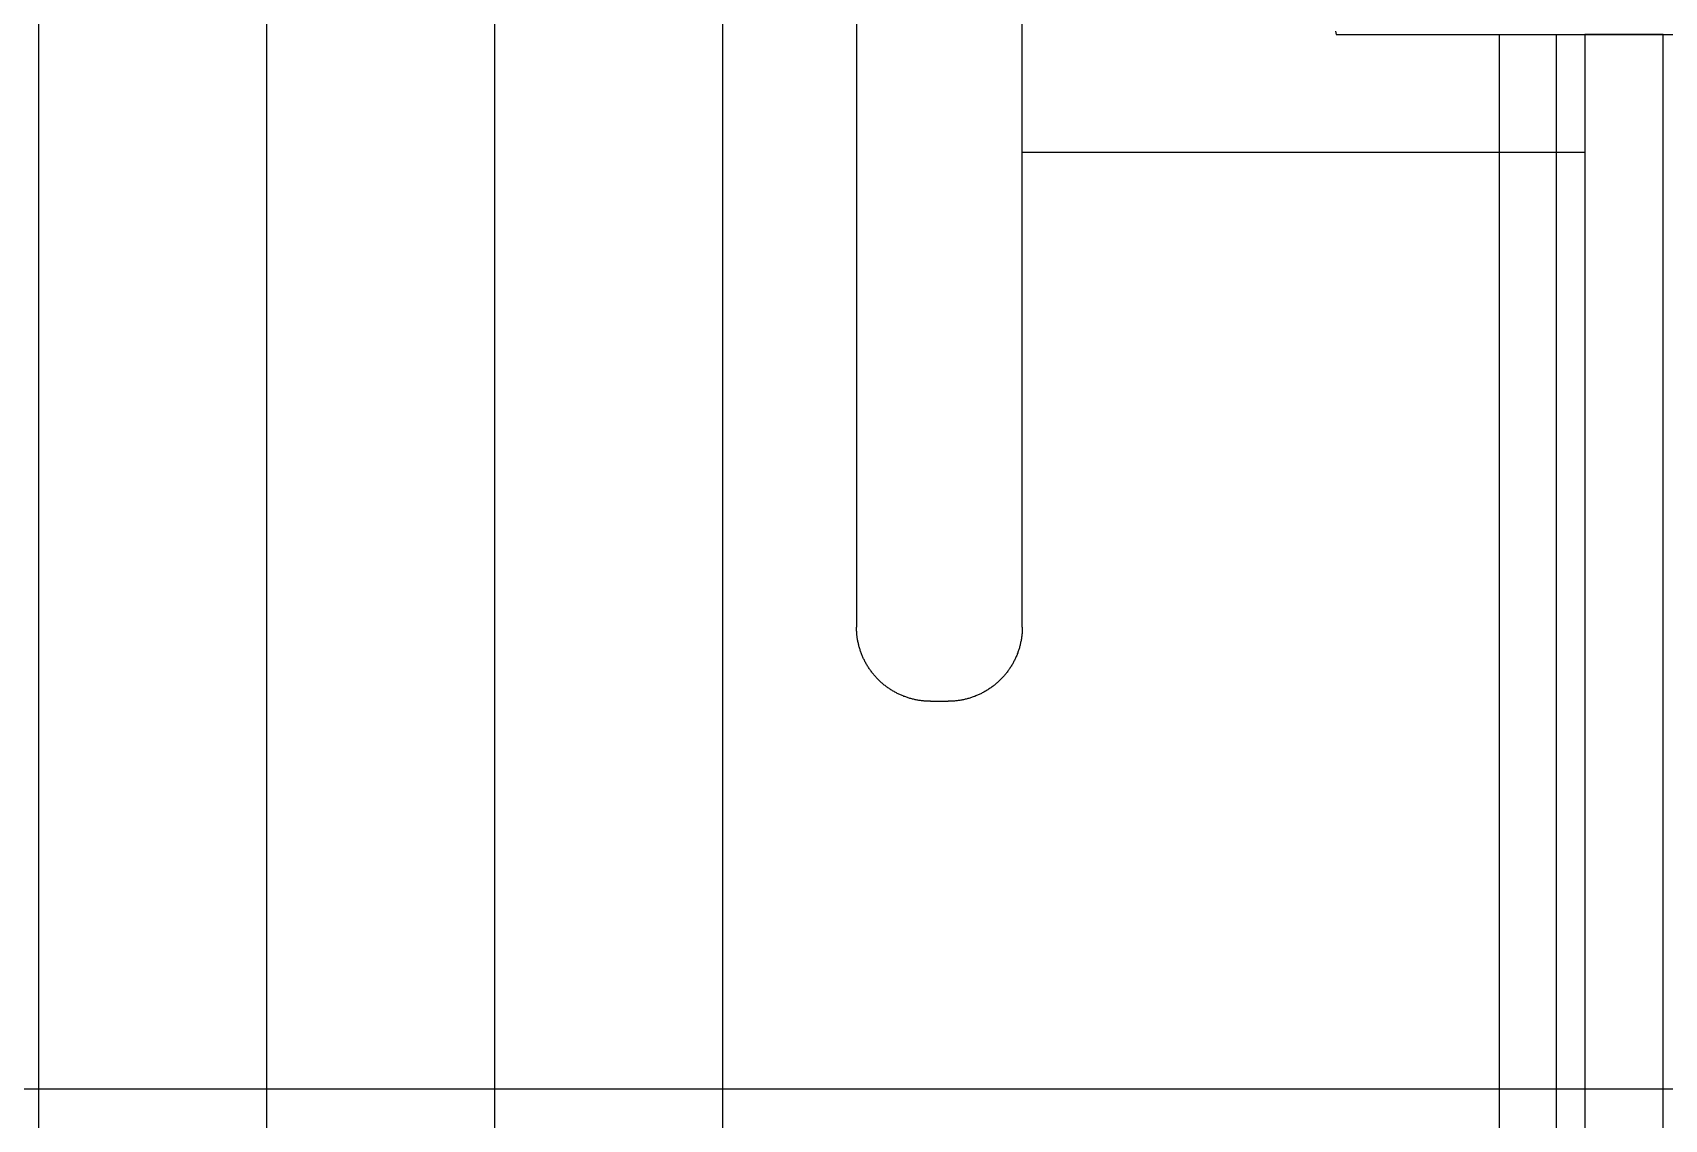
# Model space of a CAD drawing. Header units: millimetres. Extents: x 340 to 1003762, y 22 to 362022.
# Drawn here: x 421.3885 to 421.6134, y 89.6914 to 89.8412 of the extents above; entities that cross this region are included whole.
import ezdxf
from ezdxf.xclip import XClip

# ---------------------------------------------------------------- set-up
doc = ezdxf.new("R2010")
doc.units = ezdxf.units.MM
doc.header["$XCLIPFRAME"] = 0
for name, color, linetype in [('LSBB_P_002 - PLANTA 1° NIVEL SALA DE VENTAS$0$A-Equipamiento acero inox', 8, 'Continuous'), ('LSBB_P_002 - PLANTA 1° NIVEL SALA DE VENTAS$0$A-TRAS-EQPM', 8, 'Continuous'), ('XREF', 7, 'Continuous')]:
    doc.layers.add(name, color=color, linetype=linetype)

# ---------------------------------------------------------------- blocks, each defined once
blk = doc.blocks.new('LSBB_P_002 - PLANTA 1° NIVEL SALA DE VENTAS$0$laminadora')
at = {"layer": 'LSBB_P_002 - PLANTA 1° NIVEL SALA DE VENTAS$0$A-TRAS-EQPM'}
for p, q in [((-175655.668, 30424.441), (-175655.668, 30459.341)), ((-175669.23, 30444.321), (-175669.23, 30455.879)), ((-175658.812, 30423.555), (-175658.812, 30455.898)), ((-175666.944, 30455.344), (-175666.944, 30444.321)), ((-175661.957, 30422.669), (-175661.957, 30455.113)), ((-175665.101, 30421.782), (-175665.101, 30454.327)), ((-175673.546, 30452.538), (-175673.555, 30452.492)), ((-175673.555, 30452.492), (-175681.498, 30452.492)), ((-175678.066, 30452.492), (-175676.987, 30452.492)), ((-175678.066, 30423.339), (-175678.066, 30452.492)), ((-175676.987, 30452.492), (-175676.987, 30423.339)), ((-175676.596, 30427.907), (-175676.596, 30452.492)), ((-175675.81, 30427.907), (-175675.81, 30452.492)), ((-175669.23, 30450.867), (-175676.987, 30450.867)), ((-175669.23, 30444.321), (-175669.23, 30444.308)), ((-175669.23, 30444.308), (-175669.229, 30444.296)), ((-175669.229, 30444.296), (-175669.229, 30444.283)), ((-175669.229, 30444.283), (-175669.228, 30444.271)), ((-175669.228, 30444.271), (-175669.228, 30444.258)), ((-175669.228, 30444.258), (-175669.227, 30444.246)), ((-175669.227, 30444.246), (-175669.226, 30444.233)), ((-175669.226, 30444.233), (-175669.225, 30444.221)), ((-175669.225, 30444.221), (-175669.223, 30444.208)), ((-175666.95, 30444.208), (-175666.949, 30444.221)), ((-175666.949, 30444.221), (-175666.948, 30444.233)), ((-175666.948, 30444.233), (-175666.947, 30444.246)), ((-175666.947, 30444.246), (-175666.946, 30444.258)), ((-175666.946, 30444.258), (-175666.945, 30444.271)), ((-175666.945, 30444.283), (-175666.944, 30444.296)), ((-175666.945, 30444.271), (-175666.945, 30444.283)), ((-175666.944, 30444.308), (-175666.944, 30444.321)), ((-175666.944, 30444.296), (-175666.944, 30444.308)), ((-175669.223, 30444.208), (-175669.222, 30444.196)), ((-175669.222, 30444.196), (-175669.22, 30444.183)), ((-175669.22, 30444.183), (-175669.219, 30444.171)), ((-175669.219, 30444.171), (-175669.217, 30444.159)), ((-175669.217, 30444.159), (-175669.215, 30444.146)), ((-175669.215, 30444.146), (-175669.212, 30444.134)), ((-175669.212, 30444.134), (-175669.21, 30444.122)), ((-175669.21, 30444.122), (-175669.207, 30444.109)), ((-175669.207, 30444.109), (-175669.205, 30444.097)), ((-175669.205, 30444.097), (-175669.202, 30444.085)), ((-175669.202, 30444.085), (-175669.199, 30444.073)), ((-175669.199, 30444.073), (-175669.196, 30444.06)), ((-175669.196, 30444.06), (-175669.193, 30444.048)), ((-175669.193, 30444.048), (-175669.189, 30444.036)), ((-175669.189, 30444.036), (-175669.186, 30444.024)), ((-175669.186, 30444.024), (-175669.182, 30444.012)), ((-175669.182, 30444.012), (-175669.178, 30444)), ((-175669.178, 30444), (-175669.174, 30443.988)), ((-175669.174, 30443.988), (-175669.17, 30443.977)), ((-175667.004, 30443.977), (-175667, 30443.988)), ((-175667, 30443.988), (-175666.996, 30444)), ((-175666.996, 30444), (-175666.992, 30444.012)), ((-175666.992, 30444.012), (-175666.988, 30444.024)), ((-175666.988, 30444.024), (-175666.984, 30444.036)), ((-175666.984, 30444.036), (-175666.981, 30444.048)), ((-175666.981, 30444.048), (-175666.978, 30444.06)), ((-175666.978, 30444.06), (-175666.975, 30444.073)), ((-175666.975, 30444.073), (-175666.972, 30444.085)), ((-175666.972, 30444.085), (-175666.969, 30444.097)), ((-175666.969, 30444.097), (-175666.966, 30444.109)), ((-175666.966, 30444.109), (-175666.964, 30444.122)), ((-175666.964, 30444.122), (-175666.961, 30444.134)), ((-175666.961, 30444.134), (-175666.959, 30444.146)), ((-175666.959, 30444.146), (-175666.957, 30444.159)), ((-175666.957, 30444.159), (-175666.955, 30444.171)), ((-175666.955, 30444.171), (-175666.953, 30444.183)), ((-175666.953, 30444.183), (-175666.952, 30444.196)), ((-175666.952, 30444.196), (-175666.95, 30444.208)), ((-175669.17, 30443.977), (-175669.166, 30443.965)), ((-175669.166, 30443.965), (-175669.161, 30443.953)), ((-175669.161, 30443.953), (-175669.157, 30443.941)), ((-175669.157, 30443.941), (-175669.152, 30443.93)), ((-175669.152, 30443.93), (-175669.147, 30443.918)), ((-175669.147, 30443.918), (-175669.142, 30443.907)), ((-175669.142, 30443.907), (-175669.137, 30443.895)), ((-175669.137, 30443.895), (-175669.132, 30443.884)), ((-175669.132, 30443.884), (-175669.126, 30443.873)), ((-175669.126, 30443.873), (-175669.121, 30443.861)), ((-175669.121, 30443.861), (-175669.115, 30443.85)), ((-175669.115, 30443.85), (-175669.109, 30443.839)), ((-175669.109, 30443.839), (-175669.103, 30443.828)), ((-175669.103, 30443.828), (-175669.097, 30443.817)), ((-175669.097, 30443.817), (-175669.091, 30443.806)), ((-175669.091, 30443.806), (-175669.084, 30443.796)), ((-175669.084, 30443.796), (-175669.078, 30443.785)), ((-175669.078, 30443.785), (-175669.071, 30443.774)), ((-175669.071, 30443.774), (-175669.064, 30443.764)), ((-175669.064, 30443.764), (-175669.057, 30443.753)), ((-175667.116, 30443.753), (-175667.109, 30443.764)), ((-175667.109, 30443.764), (-175667.103, 30443.774)), ((-175667.103, 30443.774), (-175667.096, 30443.785)), ((-175667.096, 30443.785), (-175667.089, 30443.796)), ((-175667.089, 30443.796), (-175667.083, 30443.806)), ((-175667.083, 30443.806), (-175667.077, 30443.817)), ((-175667.077, 30443.817), (-175667.071, 30443.828)), ((-175667.071, 30443.828), (-175667.065, 30443.839)), ((-175667.065, 30443.839), (-175667.059, 30443.85)), ((-175667.059, 30443.85), (-175667.053, 30443.861)), ((-175667.053, 30443.861), (-175667.048, 30443.873)), ((-175667.048, 30443.873), (-175667.042, 30443.884)), ((-175667.042, 30443.884), (-175667.037, 30443.895)), ((-175667.037, 30443.895), (-175667.032, 30443.907)), ((-175667.032, 30443.907), (-175667.027, 30443.918)), ((-175667.027, 30443.918), (-175667.022, 30443.93)), ((-175667.022, 30443.93), (-175667.017, 30443.941)), ((-175667.017, 30443.941), (-175667.012, 30443.953)), ((-175667.012, 30443.953), (-175667.008, 30443.965)), ((-175667.008, 30443.965), (-175667.004, 30443.977)), ((-175669.057, 30443.753), (-175669.05, 30443.743)), ((-175669.05, 30443.743), (-175669.043, 30443.732)), ((-175669.043, 30443.732), (-175669.036, 30443.722)), ((-175669.036, 30443.722), (-175669.029, 30443.712)), ((-175669.029, 30443.712), (-175669.021, 30443.702)), ((-175669.021, 30443.702), (-175669.013, 30443.692)), ((-175669.013, 30443.692), (-175669.006, 30443.682)), ((-175669.006, 30443.682), (-175668.998, 30443.673)), ((-175668.998, 30443.673), (-175668.99, 30443.663)), ((-175668.99, 30443.663), (-175668.982, 30443.653)), ((-175668.982, 30443.653), (-175668.973, 30443.644)), ((-175668.973, 30443.644), (-175668.965, 30443.635)), ((-175668.965, 30443.635), (-175668.956, 30443.625)), ((-175668.956, 30443.625), (-175668.948, 30443.616)), ((-175668.948, 30443.616), (-175668.939, 30443.607)), ((-175668.939, 30443.607), (-175668.93, 30443.598)), ((-175668.93, 30443.598), (-175668.921, 30443.589)), ((-175668.921, 30443.589), (-175668.912, 30443.581)), ((-175668.912, 30443.581), (-175668.903, 30443.572)), ((-175668.903, 30443.572), (-175668.894, 30443.564)), ((-175668.894, 30443.564), (-175668.885, 30443.555)), ((-175668.885, 30443.555), (-175668.875, 30443.547)), ((-175668.875, 30443.547), (-175668.866, 30443.539)), ((-175668.866, 30443.539), (-175668.856, 30443.531)), ((-175667.318, 30443.531), (-175667.308, 30443.539)), ((-175667.308, 30443.539), (-175667.298, 30443.547)), ((-175667.298, 30443.547), (-175667.289, 30443.555)), ((-175667.289, 30443.555), (-175667.28, 30443.564)), ((-175667.28, 30443.564), (-175667.27, 30443.572)), ((-175667.27, 30443.572), (-175667.261, 30443.581)), ((-175667.261, 30443.581), (-175667.252, 30443.589)), ((-175667.252, 30443.589), (-175667.243, 30443.598)), ((-175667.243, 30443.598), (-175667.235, 30443.607)), ((-175667.235, 30443.607), (-175667.226, 30443.616)), ((-175667.226, 30443.616), (-175667.217, 30443.625)), ((-175667.217, 30443.625), (-175667.209, 30443.635)), ((-175667.209, 30443.635), (-175667.2, 30443.644)), ((-175667.2, 30443.644), (-175667.192, 30443.653)), ((-175667.192, 30443.653), (-175667.184, 30443.663)), ((-175667.184, 30443.663), (-175667.176, 30443.673)), ((-175667.176, 30443.673), (-175667.168, 30443.682)), ((-175667.168, 30443.682), (-175667.16, 30443.692)), ((-175667.16, 30443.692), (-175667.153, 30443.702)), ((-175667.153, 30443.702), (-175667.145, 30443.712)), ((-175667.145, 30443.712), (-175667.138, 30443.722)), ((-175667.138, 30443.722), (-175667.13, 30443.732)), ((-175667.13, 30443.732), (-175667.123, 30443.743)), ((-175667.123, 30443.743), (-175667.116, 30443.753)), ((-175668.856, 30443.531), (-175668.846, 30443.523)), ((-175668.846, 30443.523), (-175668.836, 30443.515)), ((-175668.836, 30443.515), (-175668.827, 30443.508)), ((-175668.827, 30443.508), (-175668.816, 30443.5)), ((-175668.816, 30443.5), (-175668.806, 30443.493)), ((-175668.806, 30443.493), (-175668.796, 30443.485)), ((-175668.796, 30443.485), (-175668.786, 30443.478)), ((-175668.786, 30443.478), (-175668.775, 30443.471)), ((-175668.775, 30443.471), (-175668.765, 30443.464)), ((-175668.765, 30443.464), (-175668.754, 30443.458)), ((-175668.754, 30443.458), (-175668.744, 30443.451)), ((-175668.744, 30443.451), (-175668.733, 30443.444)), ((-175668.733, 30443.444), (-175668.722, 30443.438)), ((-175668.722, 30443.438), (-175668.711, 30443.432)), ((-175668.711, 30443.432), (-175668.7, 30443.426)), ((-175668.7, 30443.426), (-175668.689, 30443.42)), ((-175668.689, 30443.42), (-175668.678, 30443.414)), ((-175668.678, 30443.414), (-175668.667, 30443.408)), ((-175668.667, 30443.408), (-175668.656, 30443.403)), ((-175668.656, 30443.403), (-175668.645, 30443.397)), ((-175668.645, 30443.397), (-175668.633, 30443.392)), ((-175668.633, 30443.392), (-175668.622, 30443.387)), ((-175668.622, 30443.387), (-175668.61, 30443.382)), ((-175668.61, 30443.382), (-175668.599, 30443.377)), ((-175668.599, 30443.377), (-175668.587, 30443.372)), ((-175668.587, 30443.372), (-175668.576, 30443.367)), ((-175668.576, 30443.367), (-175668.564, 30443.363)), ((-175668.564, 30443.363), (-175668.552, 30443.359)), ((-175668.552, 30443.359), (-175668.54, 30443.355)), ((-175668.54, 30443.355), (-175668.528, 30443.351)), ((-175668.528, 30443.351), (-175668.516, 30443.347)), ((-175668.516, 30443.347), (-175668.504, 30443.343)), ((-175668.504, 30443.343), (-175668.492, 30443.339)), ((-175668.492, 30443.339), (-175668.48, 30443.336)), ((-175668.48, 30443.336), (-175668.468, 30443.333)), ((-175668.468, 30443.333), (-175668.456, 30443.33)), ((-175668.456, 30443.33), (-175668.444, 30443.327)), ((-175668.444, 30443.327), (-175668.432, 30443.324)), ((-175668.432, 30443.324), (-175668.419, 30443.321)), ((-175668.419, 30443.321), (-175668.407, 30443.319)), ((-175668.407, 30443.319), (-175668.395, 30443.316)), ((-175668.395, 30443.316), (-175668.382, 30443.314)), ((-175668.382, 30443.314), (-175668.37, 30443.312)), ((-175667.804, 30443.312), (-175667.791, 30443.314)), ((-175667.791, 30443.314), (-175667.779, 30443.316)), ((-175667.779, 30443.316), (-175667.767, 30443.319)), ((-175667.767, 30443.319), (-175667.754, 30443.321)), ((-175667.754, 30443.321), (-175667.742, 30443.324)), ((-175667.742, 30443.324), (-175667.73, 30443.327)), ((-175667.73, 30443.327), (-175667.718, 30443.33)), ((-175667.718, 30443.33), (-175667.705, 30443.333)), ((-175667.705, 30443.333), (-175667.693, 30443.336)), ((-175667.693, 30443.336), (-175667.681, 30443.339)), ((-175667.681, 30443.339), (-175667.669, 30443.343)), ((-175667.669, 30443.343), (-175667.657, 30443.347)), ((-175667.657, 30443.347), (-175667.645, 30443.351)), ((-175667.645, 30443.351), (-175667.633, 30443.355)), ((-175667.633, 30443.355), (-175667.622, 30443.359)), ((-175667.622, 30443.359), (-175667.61, 30443.363)), ((-175667.61, 30443.363), (-175667.598, 30443.367)), ((-175667.598, 30443.367), (-175667.586, 30443.372)), ((-175667.586, 30443.372), (-175667.575, 30443.377)), ((-175667.575, 30443.377), (-175667.563, 30443.382)), ((-175667.563, 30443.382), (-175667.552, 30443.387)), ((-175667.552, 30443.387), (-175667.54, 30443.392)), ((-175667.54, 30443.392), (-175667.529, 30443.397)), ((-175667.529, 30443.397), (-175667.518, 30443.403)), ((-175667.518, 30443.403), (-175667.506, 30443.408)), ((-175667.506, 30443.408), (-175667.495, 30443.414)), ((-175667.495, 30443.414), (-175667.484, 30443.42)), ((-175667.484, 30443.42), (-175667.473, 30443.426)), ((-175667.473, 30443.426), (-175667.462, 30443.432)), ((-175667.462, 30443.432), (-175667.451, 30443.438)), ((-175667.451, 30443.438), (-175667.441, 30443.444)), ((-175667.441, 30443.444), (-175667.43, 30443.451)), ((-175667.43, 30443.451), (-175667.419, 30443.458)), ((-175667.419, 30443.458), (-175667.409, 30443.464)), ((-175667.409, 30443.464), (-175667.398, 30443.471)), ((-175667.398, 30443.471), (-175667.388, 30443.478)), ((-175667.388, 30443.478), (-175667.377, 30443.485)), ((-175667.377, 30443.485), (-175667.367, 30443.493)), ((-175667.367, 30443.493), (-175667.357, 30443.5)), ((-175667.357, 30443.5), (-175667.347, 30443.508)), ((-175667.347, 30443.508), (-175667.337, 30443.515)), ((-175667.337, 30443.515), (-175667.327, 30443.523)), ((-175667.327, 30443.523), (-175667.318, 30443.531)), ((-175668.37, 30443.312), (-175668.358, 30443.31)), ((-175668.358, 30443.31), (-175668.345, 30443.308)), ((-175668.345, 30443.308), (-175668.333, 30443.307)), ((-175668.333, 30443.307), (-175668.32, 30443.305)), ((-175668.32, 30443.305), (-175668.308, 30443.304)), ((-175668.308, 30443.304), (-175668.295, 30443.303)), ((-175668.295, 30443.303), (-175668.283, 30443.302)), ((-175668.283, 30443.302), (-175668.27, 30443.301)), ((-175668.27, 30443.301), (-175668.258, 30443.3)), ((-175668.258, 30443.3), (-175668.245, 30443.3)), ((-175668.245, 30443.3), (-175668.233, 30443.299)), ((-175668.233, 30443.299), (-175668.22, 30443.299)), ((-175668.22, 30443.299), (-175668.208, 30443.299)), ((-175667.966, 30443.299), (-175668.208, 30443.299)), ((-175667.966, 30443.299), (-175667.953, 30443.299)), ((-175667.953, 30443.299), (-175667.941, 30443.299)), ((-175667.941, 30443.299), (-175667.928, 30443.3)), ((-175667.928, 30443.3), (-175667.916, 30443.3)), ((-175667.916, 30443.3), (-175667.903, 30443.301)), ((-175667.903, 30443.301), (-175667.891, 30443.302)), ((-175667.891, 30443.302), (-175667.878, 30443.303)), ((-175667.878, 30443.303), (-175667.866, 30443.304)), ((-175667.866, 30443.304), (-175667.853, 30443.305)), ((-175667.853, 30443.305), (-175667.841, 30443.307)), ((-175667.841, 30443.307), (-175667.828, 30443.308)), ((-175667.828, 30443.308), (-175667.816, 30443.31)), ((-175667.816, 30443.31), (-175667.804, 30443.312))]:
    blk.add_line(p, q, dxfattribs=at)
blk = doc.blocks.new('LSBB_P_002 - PLANTA 1° NIVEL SALA DE VENTAS', base_point=(223.56961, 14.22023))
at = {"layer": 'LSBB_P_002 - PLANTA 1° NIVEL SALA DE VENTAS$0$A-Equipamiento acero inox'}
blk.add_lwpolyline([(835.68948, 304.51565), (837.08948, 304.51565), (837.08948, 305.11565), (835.68948, 305.11565)], close=True, dxfattribs=at)
at = {"layer": 'LSBB_P_002 - PLANTA 1° NIVEL SALA DE VENTAS$0$A-Equipamiento acero inox', "xscale": -0.010000000000578, "yscale": 0.010000000000578, "zscale": 0.010000000000578}
blk.add_blockref('LSBB_P_002 - PLANTA 1° NIVEL SALA DE VENTAS$0$laminadora', (-919.87874, 0.1361), dxfattribs=at)

msp = doc.modelspace()

# ---------------------------------------------------------------- block references
at = {"layer": 'XREF'}
ref = msp.add_blockref('LSBB_P_002 - PLANTA 1° NIVEL SALA DE VENTAS', (-191.71902, -200.59983), dxfattribs=at)
XClip(ref).set_block_clipping_path([(755.454857474, 236.6800249606), (887.3150098981, 333.6713636781)])

doc.saveas('drawing.dxf')
